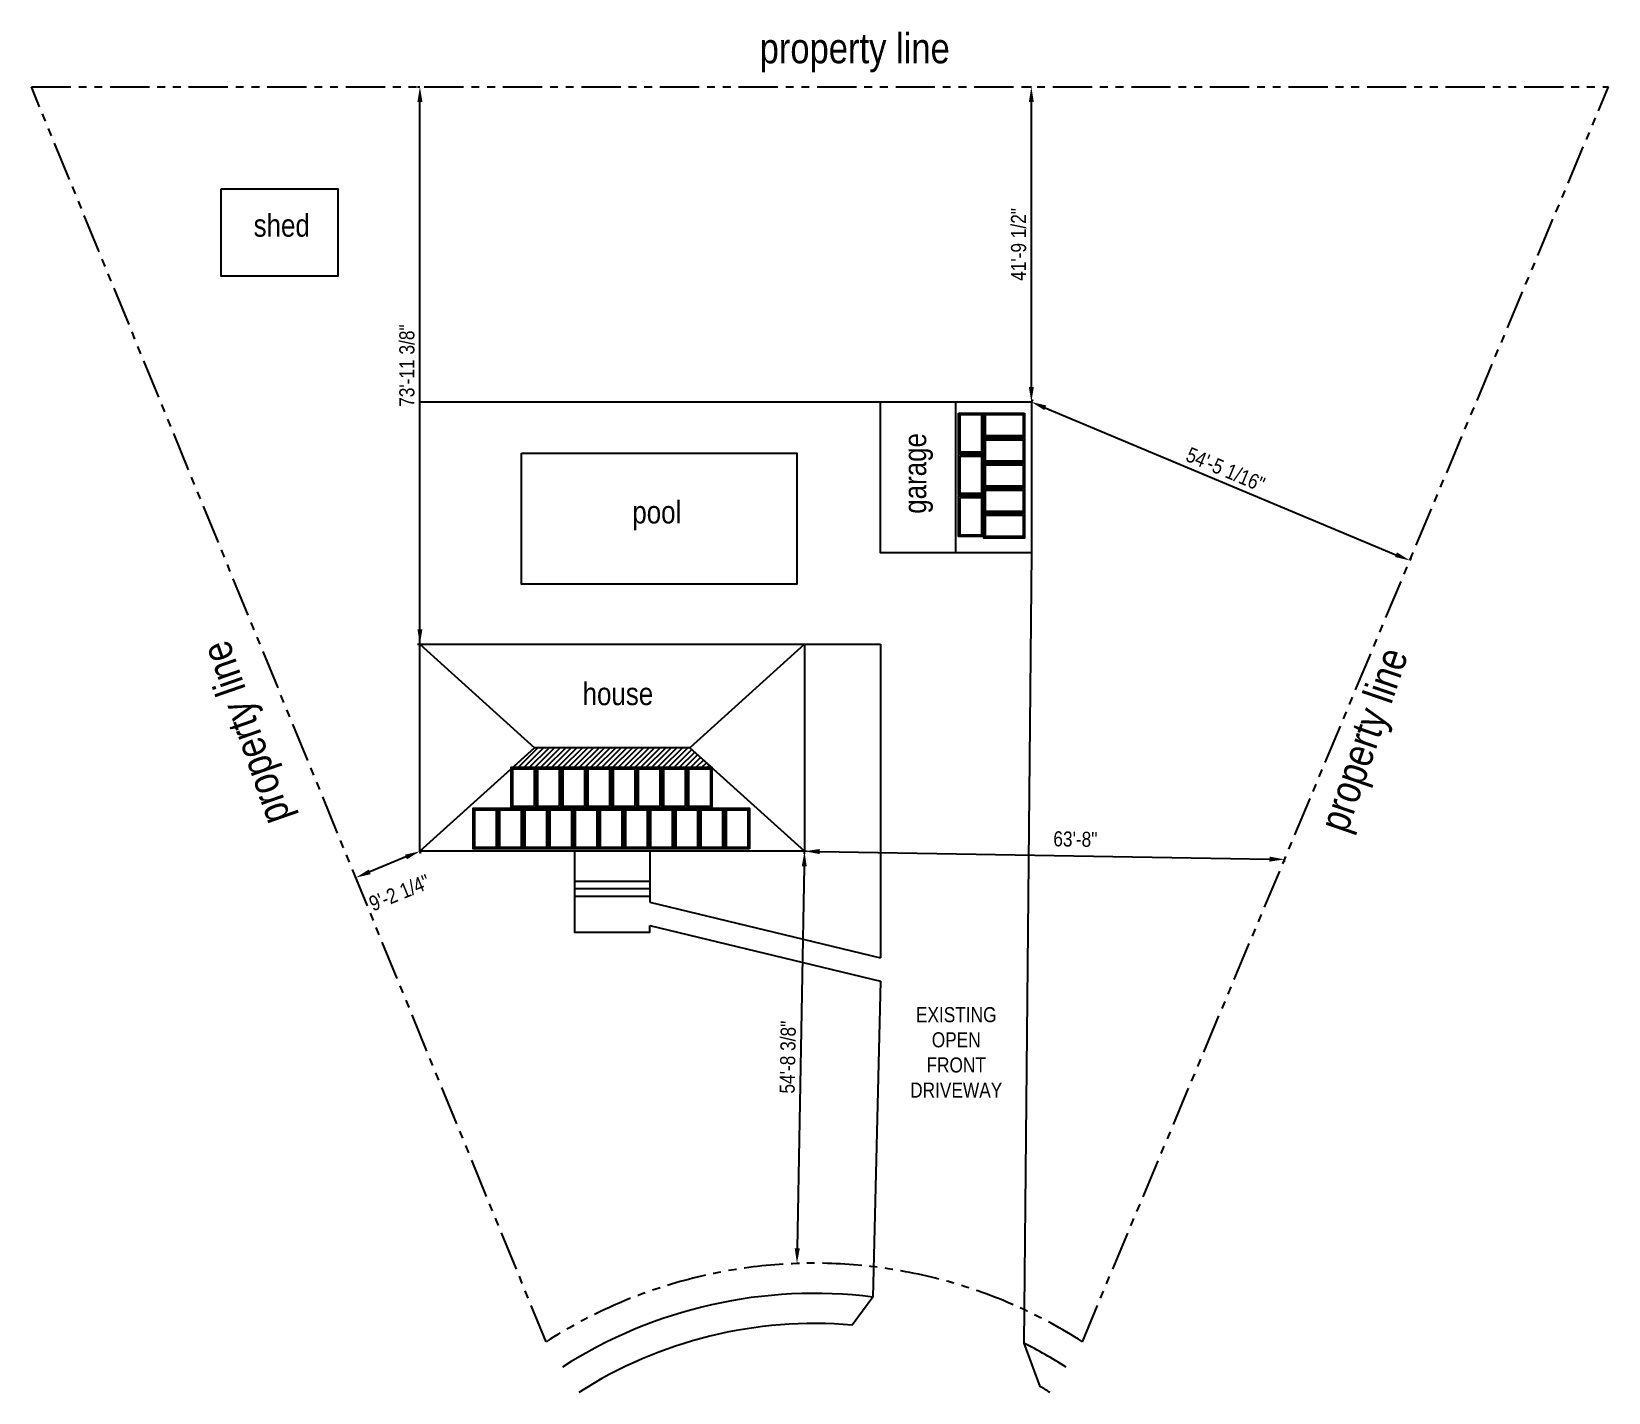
# Model space of a CAD drawing. Header units: feet. Extents: x -6501 to -3991, y 18029 to 20195.
import ezdxf

# ---------------------------------------------------------------- set-up
doc = ezdxf.new("R2010")
doc.units = ezdxf.units.FT
doc.header["$MEASUREMENT"] = 0
doc.linetypes.add('PHANTOM', pattern=[2.5, 1.25, -0.25, 0.25, -0.25, 0.25, -0.25])
doc.layers.add('MODULE FRAME', color=9, linetype='Continuous')
doc.styles.add('1SIXTEENTH', font='technic_.ttf', dxfattribs={"height": 24})
doc.dimstyles.new('1SIXTEENTH', dxfattribs={"dimscale": 0, "dimtxt": 24, "dimasz": 24, "dimexe": 0, "dimexo": 4, "dimgap": 8, "dimtad": 1, "dimdec": 4, "dimzin": 3, "dimdsep": 46, "dimlunit": 4, "dimtxsty": '1SIXTEENTH', "dimcen": 24, "dimclrd": 1, "dimclre": 1, "dimclrt": 7, "dimadec": 0, "dimazin": 0, "dimtfac": 1, "dimtdec": 4, "dimtofl": 0, "dimtmove": 2, "dimatfit": 3, "dimfxl": 1, "dimfrac": 2, "dimtolj": 1, "dimtzin": 0, "dimarcsym": 1})

# ---------------------------------------------------------------- blocks, each defined once
blk = doc.blocks.new('*D0')
at = {"color": 1, "lineweight": -2, "transparency": 16777216}
for p, q in [((-5904.9, 18881.1), (-5962.5, 18857.4)), ((-5881.2, 18886.5), (-5882.7, 18890.2)), ((-5983.2, 18844.6), (-5984.7, 18848.3))]:
    blk.add_line(p, q, dxfattribs=at)
at = {"color": 1, "transparency": 16777216}
for points in [[(-5906.4, 18884.8), (-5903.4, 18877.4), (-5882.7, 18890.2)], [(-5964, 18861.2), (-5961, 18853.7), (-5984.7, 18848.3)]]:
    blk.add_solid(points, dxfattribs=at)
at = {"layer": 'Defpoints', "color": 0, "transparency": 16777216}
for p in [(-5882.7, 18890.2), (-5984.7, 18848.3), (-5984.7, 18848.3)]:
    blk.add_point(p, dxfattribs=at)
at = {"color": 7, "transparency": 16777216, "insert": (-5915.2, 18824.2), "char_height": 24, "attachment_point": 5, "rotation": 22.2896, "style": '1SIXTEENTH'}
blk.add_mtext('\\A1;9\'-2 1/4"', dxfattribs=at)
blk = doc.blocks.new('*D1')
at = {"color": 1, "lineweight": -2, "transparency": 16777216}
for p, q in [((-5266.7, 18890.1), (-5270.7, 18890.2)), ((-5271.1, 18866.2), (-5282.3, 18257.9)), ((-5278.7, 18233.8), (-5282.7, 18233.9))]:
    blk.add_line(p, q, dxfattribs=at)
at = {"color": 1, "transparency": 16777216}
for points in [[(-5275.1, 18866.2), (-5267.2, 18866.1), (-5270.7, 18890.2)], [(-5286.3, 18257.9), (-5278.3, 18257.8), (-5282.7, 18233.9)]]:
    blk.add_solid(points, dxfattribs=at)
at = {"layer": 'Defpoints', "color": 0, "transparency": 16777216}
for p in [(-5270.7, 18890.2), (-5282.7, 18233.9), (-5282.7, 18233.9)]:
    blk.add_point(p, dxfattribs=at)
at = {"color": 7, "transparency": 16777216, "insert": (-5297.3, 18562.4), "char_height": 24, "attachment_point": 5, "rotation": 88.9525, "style": '1SIXTEENTH'}
blk.add_mtext('\\A1;54\'-8 3/8"', dxfattribs=at)
blk = doc.blocks.new('*D2')
at = {"color": 1, "lineweight": -2, "transparency": 16777216}
for p, q in [((-5270.8, 18886.2), (-5270.7, 18890.2)), ((-5246.7, 18889.8), (-4530.8, 18877.7)), ((-4506.9, 18873.3), (-4506.8, 18877.3))]:
    blk.add_line(p, q, dxfattribs=at)
at = {"color": 1, "transparency": 16777216}
for points in [[(-5246.6, 18893.8), (-5246.8, 18885.8), (-5270.7, 18890.2)], [(-4530.8, 18881.7), (-4530.9, 18873.7), (-4506.8, 18877.3)]]:
    blk.add_solid(points, dxfattribs=at)
at = {"layer": 'Defpoints', "color": 0, "transparency": 16777216}
for p in [(-5270.7, 18890.2), (-4506.8, 18877.3), (-4506.8, 18877.3)]:
    blk.add_point(p, dxfattribs=at)
at = {"color": 7, "transparency": 16777216, "insert": (-4839.8, 18909.4), "char_height": 24, "attachment_point": 5, "rotation": 359.0373, "style": '1SIXTEENTH'}
blk.add_mtext('\\A1;63\'-8"', dxfattribs=at)
blk = doc.blocks.new('*D3')
at = {"color": 1, "lineweight": -2, "transparency": 16777216}
for p, q in [((-4908.2, 19609.2), (-4909.8, 19605.5)), ((-4887.6, 19596.3), (-4329.6, 19362.4)), ((-4305.9, 19356.8), (-4307.4, 19353.1))]:
    blk.add_line(p, q, dxfattribs=at)
at = {"color": 1, "transparency": 16777216}
for points in [[(-4886.1, 19599.9), (-4889.2, 19592.6), (-4909.8, 19605.5)], [(-4328, 19366.1), (-4331.1, 19358.7), (-4307.4, 19353.1)]]:
    blk.add_solid(points, dxfattribs=at)
at = {"layer": 'Defpoints', "color": 0, "transparency": 16777216}
for p in [(-4909.8, 19605.5), (-4307.4, 19353.1), (-4307.4, 19353.1)]:
    blk.add_point(p, dxfattribs=at)
at = {"color": 7, "transparency": 16777216, "insert": (-4600.8, 19498), "char_height": 24, "attachment_point": 5, "rotation": 337.2625, "style": '1SIXTEENTH'}
blk.add_mtext('\\A1;54\'-5 1/16"', dxfattribs=at)
blk = doc.blocks.new('*D4')
at = {"color": 1, "lineweight": -2, "transparency": 16777216}
for p, q in [((-4913.8, 20107), (-4909.8, 20107)), ((-4909.8, 19629.5), (-4909.8, 20083)), ((-4913.8, 19605.5), (-4909.8, 19605.5))]:
    blk.add_line(p, q, dxfattribs=at)
at = {"color": 1, "transparency": 16777216}
for points in [[(-4913.8, 20083), (-4905.8, 20083), (-4909.8, 20107)], [(-4913.8, 19629.5), (-4905.8, 19629.5), (-4909.8, 19605.5)]]:
    blk.add_solid(points, dxfattribs=at)
at = {"layer": 'Defpoints', "color": 0, "transparency": 16777216}
for p in [(-4909.8, 20107), (-4909.8, 20107), (-4909.8, 19605.5)]:
    blk.add_point(p, dxfattribs=at)
at = {"color": 7, "transparency": 16777216, "insert": (-4930, 19856.3), "char_height": 24, "attachment_point": 5, "rotation": 90, "style": '1SIXTEENTH'}
blk.add_mtext('\\A1;41\'-9 1/2"', dxfattribs=at)
blk = doc.blocks.new('*D5')
at = {"color": 1, "lineweight": -2, "transparency": 16777216}
for p, q in [((-5886.7, 20107), (-5882.7, 20107)), ((-5882.7, 19243.7), (-5882.7, 20083)), ((-5886.7, 19219.7), (-5882.7, 19219.7))]:
    blk.add_line(p, q, dxfattribs=at)
at = {"color": 1, "transparency": 16777216}
for points in [[(-5886.7, 20083), (-5878.7, 20083), (-5882.7, 20107)], [(-5886.7, 19243.7), (-5878.7, 19243.7), (-5882.7, 19219.7)]]:
    blk.add_solid(points, dxfattribs=at)
at = {"layer": 'Defpoints', "color": 0, "transparency": 16777216}
for p in [(-5882.7, 20107), (-5882.7, 20107), (-5882.7, 19219.7)]:
    blk.add_point(p, dxfattribs=at)
at = {"color": 7, "transparency": 16777216, "insert": (-5903.3, 19663.4), "char_height": 24, "attachment_point": 5, "rotation": 90, "style": '1SIXTEENTH'}
blk.add_mtext('\\A1;73\'-11 3/8"', dxfattribs=at)

msp = doc.modelspace()

# ---------------------------------------------------------------- hatches: boundary and pattern name
h = msp.add_hatch()
h.set_pattern_fill('ANSI31', color=9, scale=50)
h.set_pattern_definition([(45, (-5397.033, 6748.603), (-4.4194174, 4.4194174), [])])
h.paths.add_polyline_path([(-5453.21395, 19054.92317), (-5700.2085, 19054.92317), (-5734.48448, 19023.97911), (-5418.93796, 19023.97911)])

# ---------------------------------------------------------------- linework, layer by layer
at = {"color": 3, "linetype": 'PHANTOM', "ltscale": 50}
for p, q in [((-5681.80884, 18109.39846), (-6500.68259, 20107.04933)), ((-6500.68259, 20107.04933), (-3991.48997, 20107.04933)), ((-4828.66107, 18109.39846), (-3991.48997, 20107.04933))]:
    msp.add_line(p, q, dxfattribs=at)
at = {"color": 4}
for p, q in [((-5882.71122, 19219.68504), (-5882.71122, 19605.53041)), ((-5882.71122, 19605.53041), (-5149.7706, 19605.53041)), ((-4909.7706, 19365.53041), (-4921.7706, 18107.27273)), ((-5270.71122, 19219.68504), (-5149.7706, 19219.68504)), ((-5149.7706, 19219.68504), (-5149.7706, 18720.68104)), ((-5636.71122, 18890.16129), (-5636.71122, 18801.25387)), ((-5516.71122, 18890.16129), (-5516.71122, 18809.30609)), ((-5516.71122, 18842.16129), (-5636.71122, 18842.16129)), ((-5516.71122, 18830.16129), (-5636.71122, 18830.16129)), ((-5516.71122, 18818.16129), (-5636.71122, 18818.16129)), ((-5516.71122, 18809.30609), (-5149.7706, 18720.68104)), ((-5516.71122, 18772.27096), (-5149.7706, 18683.64591)), ((-5149.7706, 18683.64591), (-5161.7706, 18180.45103)), ((-5161.7706, 18180.45103), (-5194.80226, 18135.72241)), ((-4921.7706, 18107.27273), (-4896.0235, 18038.25897))]:
    msp.add_line(p, q, dxfattribs=at)
at = {"color": 3}
for p, q in [((-5882.71122, 19219.68504), (-5270.71122, 19219.68504)), ((-5882.71122, 18890.16129), (-5882.71122, 19219.68504)), ((-5882.71122, 19219.68504), (-5700.2085, 19054.92317)), ((-5270.71122, 19219.68504), (-5453.21395, 19054.92317)), ((-5270.71122, 19219.68504), (-5270.71122, 18890.16129)), ((-5700.2085, 19054.92317), (-5882.71122, 18890.16129)), ((-5882.71122, 18890.16129), (-5700.2085, 19054.92317)), ((-5453.21395, 19054.92317), (-5700.2085, 19054.92317)), ((-5453.21395, 19054.92317), (-5270.71122, 18890.16129)), ((-5270.71122, 18890.16129), (-5453.21395, 19054.92317)), ((-5270.71122, 18890.16129), (-5882.71122, 18890.16129))]:
    msp.add_line(p, q, dxfattribs=at)
at = {"color": 1}
msp.add_line((-5577.71122, 19054.92317), (-5577.04734, 19054.92317), dxfattribs=at)
at = {"color": 3}
for points in [[(-6198.78306, 19944.76037), (-6013.0891, 19944.76037), (-6013.0891, 19805.58492), (-6198.78306, 19805.58492)], [(-5720.91301, 19523.86441), (-5283.14952, 19523.86441), (-5283.14952, 19315.43886), (-5720.91301, 19315.43886)]]:
    msp.add_lwpolyline(points, close=True, dxfattribs=at)
at = {"color": 3, "flags": 128}
for points in [[(-5149.7706, 19605.53041), (-4909.7706, 19605.53041), (-4909.7706, 19365.53041), (-5149.7706, 19365.53041), (-5149.7706, 19605.53041)], [(-5029.7706, 19365.53041), (-5029.7706, 19605.53041)]]:
    msp.add_lwpolyline(points, dxfattribs=at)
at = {"flags": 128}
msp.add_lwpolyline([(-5700.2085, 19054.92317), (-5734.48448, 19023.97911), (-5418.93796, 19023.97911), (-5453.21395, 19054.92317)], close=True, dxfattribs=at)
at = {"color": 4, "flags": 128}
msp.add_lwpolyline([(-5636.71122, 18801.25387), (-5636.71122, 18761.2731), (-5516.71122, 18761.2731), (-5516.71122, 18772.27096)], dxfattribs=at)
at = {"color": 3, "linetype": 'PHANTOM', "ltscale": 50}
msp.add_arc((-5255.23496, 17443.77127), 790.58512, 57.34581164, 122.65418836, dxfattribs=at)
at = {"color": 4}
for radius, start, end in [(742.58512, 82.76937572, 122.65418836), (694.58512, 85.00864376, 122.65418836), (742.58512, 57.34581164, 63.3166885), (694.58512, 57.34581164, 58.85807601)]:
    msp.add_arc((-5255.23496, 17443.77127), radius, start, end, dxfattribs=at)
at = {"layer": 'MODULE FRAME', "color": 7, "linetype": 'Continuous', "flags": 128}
for points in [[(-5025.47809, 19587.95308), (-4986.42809, 19587.95308), (-4986.42809, 19523.00308), (-5025.47809, 19523.00308)], [(-4920.47809, 19587.95308), (-4920.47809, 19548.90308), (-4985.42809, 19548.90308), (-4985.42809, 19587.95308)], [(-4920.47809, 19547.90308), (-4920.47809, 19508.85308), (-4985.42809, 19508.85308), (-4985.42809, 19547.90308)], [(-5025.47809, 19522.00308), (-4986.42809, 19522.00308), (-4986.42809, 19457.05308), (-5025.47809, 19457.05308)], [(-4920.47809, 19507.85308), (-4920.47809, 19468.80308), (-4985.42809, 19468.80308), (-4985.42809, 19507.85308)], [(-5025.47809, 19456.05308), (-4986.42809, 19456.05308), (-4986.42809, 19391.10308), (-5025.47809, 19391.10308)], [(-4920.47809, 19467.80308), (-4920.47809, 19428.75308), (-4985.42809, 19428.75308), (-4985.42809, 19467.80308)], [(-4920.47809, 19427.75308), (-4920.47809, 19388.70308), (-4985.42809, 19388.70308), (-4985.42809, 19427.75308)], [(-5698.41859, 18959.02911), (-5737.46859, 18959.02911), (-5737.46859, 19023.97911), (-5698.41859, 19023.97911)], [(-5658.36859, 18959.02911), (-5697.41859, 18959.02911), (-5697.41859, 19023.97911), (-5658.36859, 19023.97911)], [(-5618.31859, 18959.02911), (-5657.36859, 18959.02911), (-5657.36859, 19023.97911), (-5618.31859, 19023.97911)], [(-5578.26859, 18959.02911), (-5617.31859, 18959.02911), (-5617.31859, 19023.97911), (-5578.26859, 19023.97911)], [(-5538.21859, 18959.02911), (-5577.26859, 18959.02911), (-5577.26859, 19023.97911), (-5538.21859, 19023.97911)], [(-5498.16859, 18959.02911), (-5537.21859, 18959.02911), (-5537.21859, 19023.97911), (-5498.16859, 19023.97911)], [(-5458.11859, 18959.02911), (-5497.16859, 18959.02911), (-5497.16859, 19023.97911), (-5458.11859, 19023.97911)], [(-5418.06859, 18959.02911), (-5457.11859, 18959.02911), (-5457.11859, 19023.97911), (-5418.06859, 19023.97911)], [(-5758.99359, 18893.82911), (-5798.04359, 18893.82911), (-5798.04359, 18958.77911), (-5758.99359, 18958.77911)], [(-5718.94359, 18893.82911), (-5757.99359, 18893.82911), (-5757.99359, 18958.77911), (-5718.94359, 18958.77911)], [(-5678.89359, 18893.82911), (-5717.94359, 18893.82911), (-5717.94359, 18958.77911), (-5678.89359, 18958.77911)], [(-5638.84359, 18893.82911), (-5677.89359, 18893.82911), (-5677.89359, 18958.77911), (-5638.84359, 18958.77911)], [(-5598.79359, 18893.82911), (-5637.84359, 18893.82911), (-5637.84359, 18958.77911), (-5598.79359, 18958.77911)], [(-5558.74359, 18893.82911), (-5597.79359, 18893.82911), (-5597.79359, 18958.77911), (-5558.74359, 18958.77911)], [(-5518.69359, 18893.82911), (-5557.74359, 18893.82911), (-5557.74359, 18958.77911), (-5518.69359, 18958.77911)], [(-5478.64359, 18893.82911), (-5517.69359, 18893.82911), (-5517.69359, 18958.77911), (-5478.64359, 18958.77911)], [(-5438.59359, 18893.82911), (-5477.64359, 18893.82911), (-5477.64359, 18958.77911), (-5438.59359, 18958.77911)], [(-5398.54359, 18893.82911), (-5437.59359, 18893.82911), (-5437.59359, 18958.77911), (-5398.54359, 18958.77911)], [(-5358.49359, 18893.82911), (-5397.54359, 18893.82911), (-5397.54359, 18958.77911), (-5358.49359, 18958.77911)]]:
    msp.add_lwpolyline(points, close=True, dxfattribs=at)
at = {"layer": 'MODULE FRAME', "color": 8, "linetype": 'Continuous', "flags": 128}
for points in [[(-5022.96139, 19585.43638), (-4988.94479, 19585.43638), (-4988.94479, 19525.51978), (-5022.96139, 19525.51978)], [(-4922.99479, 19585.43638), (-4922.99479, 19551.41978), (-4982.91139, 19551.41978), (-4982.91139, 19585.43638)], [(-4922.99479, 19545.38638), (-4922.99479, 19511.36978), (-4982.91139, 19511.36978), (-4982.91139, 19545.38638)], [(-5022.96139, 19519.48638), (-4988.94479, 19519.48638), (-4988.94479, 19459.56978), (-5022.96139, 19459.56978)], [(-4922.99479, 19505.33638), (-4922.99479, 19471.31978), (-4982.91139, 19471.31978), (-4982.91139, 19505.33638)], [(-5022.96139, 19453.53638), (-4988.94479, 19453.53638), (-4988.94479, 19393.61978), (-5022.96139, 19393.61978)], [(-4922.99479, 19465.28638), (-4922.99479, 19431.26978), (-4982.91139, 19431.26978), (-4982.91139, 19465.28638)], [(-4922.99479, 19425.23638), (-4922.99479, 19391.21978), (-4982.91139, 19391.21978), (-4982.91139, 19425.23638)], [(-5700.93529, 18961.54581), (-5734.95189, 18961.54581), (-5734.95189, 19021.46241), (-5700.93529, 19021.46241)], [(-5660.88529, 18961.54581), (-5694.90189, 18961.54581), (-5694.90189, 19021.46241), (-5660.88529, 19021.46241)], [(-5620.83529, 18961.54581), (-5654.85189, 18961.54581), (-5654.85189, 19021.46241), (-5620.83529, 19021.46241)], [(-5580.78529, 18961.54581), (-5614.80189, 18961.54581), (-5614.80189, 19021.46241), (-5580.78529, 19021.46241)], [(-5540.73529, 18961.54581), (-5574.75189, 18961.54581), (-5574.75189, 19021.46241), (-5540.73529, 19021.46241)], [(-5500.68529, 18961.54581), (-5534.70189, 18961.54581), (-5534.70189, 19021.46241), (-5500.68529, 19021.46241)], [(-5460.63529, 18961.54581), (-5494.65189, 18961.54581), (-5494.65189, 19021.46241), (-5460.63529, 19021.46241)], [(-5420.58529, 18961.54581), (-5454.60189, 18961.54581), (-5454.60189, 19021.46241), (-5420.58529, 19021.46241)], [(-5761.51029, 18896.34581), (-5795.52689, 18896.34581), (-5795.52689, 18956.26241), (-5761.51029, 18956.26241)], [(-5721.46029, 18896.34581), (-5755.47689, 18896.34581), (-5755.47689, 18956.26241), (-5721.46029, 18956.26241)], [(-5681.41029, 18896.34581), (-5715.42689, 18896.34581), (-5715.42689, 18956.26241), (-5681.41029, 18956.26241)], [(-5641.36029, 18896.34581), (-5675.37689, 18896.34581), (-5675.37689, 18956.26241), (-5641.36029, 18956.26241)], [(-5601.31029, 18896.34581), (-5635.32689, 18896.34581), (-5635.32689, 18956.26241), (-5601.31029, 18956.26241)], [(-5561.26029, 18896.34581), (-5595.27689, 18896.34581), (-5595.27689, 18956.26241), (-5561.26029, 18956.26241)], [(-5521.21029, 18896.34581), (-5555.22689, 18896.34581), (-5555.22689, 18956.26241), (-5521.21029, 18956.26241)], [(-5481.16029, 18896.34581), (-5515.17689, 18896.34581), (-5515.17689, 18956.26241), (-5481.16029, 18956.26241)], [(-5441.11029, 18896.34581), (-5475.12689, 18896.34581), (-5475.12689, 18956.26241), (-5441.11029, 18956.26241)], [(-5401.06029, 18896.34581), (-5435.07689, 18896.34581), (-5435.07689, 18956.26241), (-5401.06029, 18956.26241)], [(-5361.01029, 18896.34581), (-5395.02689, 18896.34581), (-5395.02689, 18956.26241), (-5361.01029, 18956.26241)]]:
    msp.add_lwpolyline(points, close=True, dxfattribs=at)

# ---------------------------------------------------------------- texts
at = {"attachment_point": 5, "style": '1SIXTEENTH'}
for s, width, insert, char_height in [('property line', 447.981032, (-5190.86541, 20161.49329), 48), ('shed', 302.113319, (-6102.57288, 19886.37809), 36), ('pool', 302.113319, (-5505.77537, 19424.70097), 36), ('house ', 302.113319, (-5567.66608, 19140.63955), 36), ('EXISTING\\POPEN FRONT DRIVEWAY', 2, (-5029.32184, 18570.04874), 24)]:
    msp.add_mtext_dynamic_manual_height_columns(s, width=width, gutter_width=370.66776, heights=[0], dxfattribs=dict(at, insert=insert, char_height=char_height))
for s, width, insert, char_height, rotation in [('garage', 302.113319, (-5089.668, 19491.78462), 36, 90), ('property line', 447.981032, (-6153.45619, 19080.92864), 48, 109.169858), ('property line', 447.981032, (-4374.54713, 19065.65229), 48, 71.07294917)]:
    msp.add_mtext_dynamic_manual_height_columns(s, width=width, gutter_width=370.66776, heights=[0], dxfattribs=dict(at, insert=insert, char_height=char_height, rotation=rotation))

# ---------------------------------------------------------------- dimensions: what is measured, and where the dimension line sits
for p1, p2, picture, middle in [((-5882.71122, 19219.68504), (-5882.71122, 20107.04933), '*D5', (-5903.30771, 19663.36719)), ((-4909.7706, 19605.53041), (-4909.7706, 20107.04933), '*D4', (-4930.01621, 19856.28987)), ((-4909.7706, 19605.53041), (-4307.44888, 19353.11076), '*D3', (-4600.77106, 19498.02518)), ((-5882.71122, 18890.16129), (-5984.71744, 18848.34707), '*D0', (-5915.229, 18824.15903)), ((-5270.71122, 18890.16129), (-5282.71122, 18233.87879), '*D1', (-5297.30427, 18562.39658))]:
    dim = msp.add_aligned_dim(p1=p1, p2=p2, distance=0, dimstyle='1SIXTEENTH', override={"dimscale": 1})
    dim.commit()
    dim.dimension.update_dxf_attribs({"geometry": picture, "text_midpoint": middle})
dim = msp.add_linear_dim(base=(-4506.83989, 18877.32554), p1=(-5270.71122, 18890.16129), p2=(-4506.83989, 18877.32554), angle=359.0373178, dimstyle='1SIXTEENTH', override={"dimscale": 1})
dim.commit()
dim.dimension.update_dxf_attribs({"geometry": '*D2', "text_midpoint": (-4839.75074, 18909.41961), "dimtype": 129})

doc.saveas('drawing.dxf')
